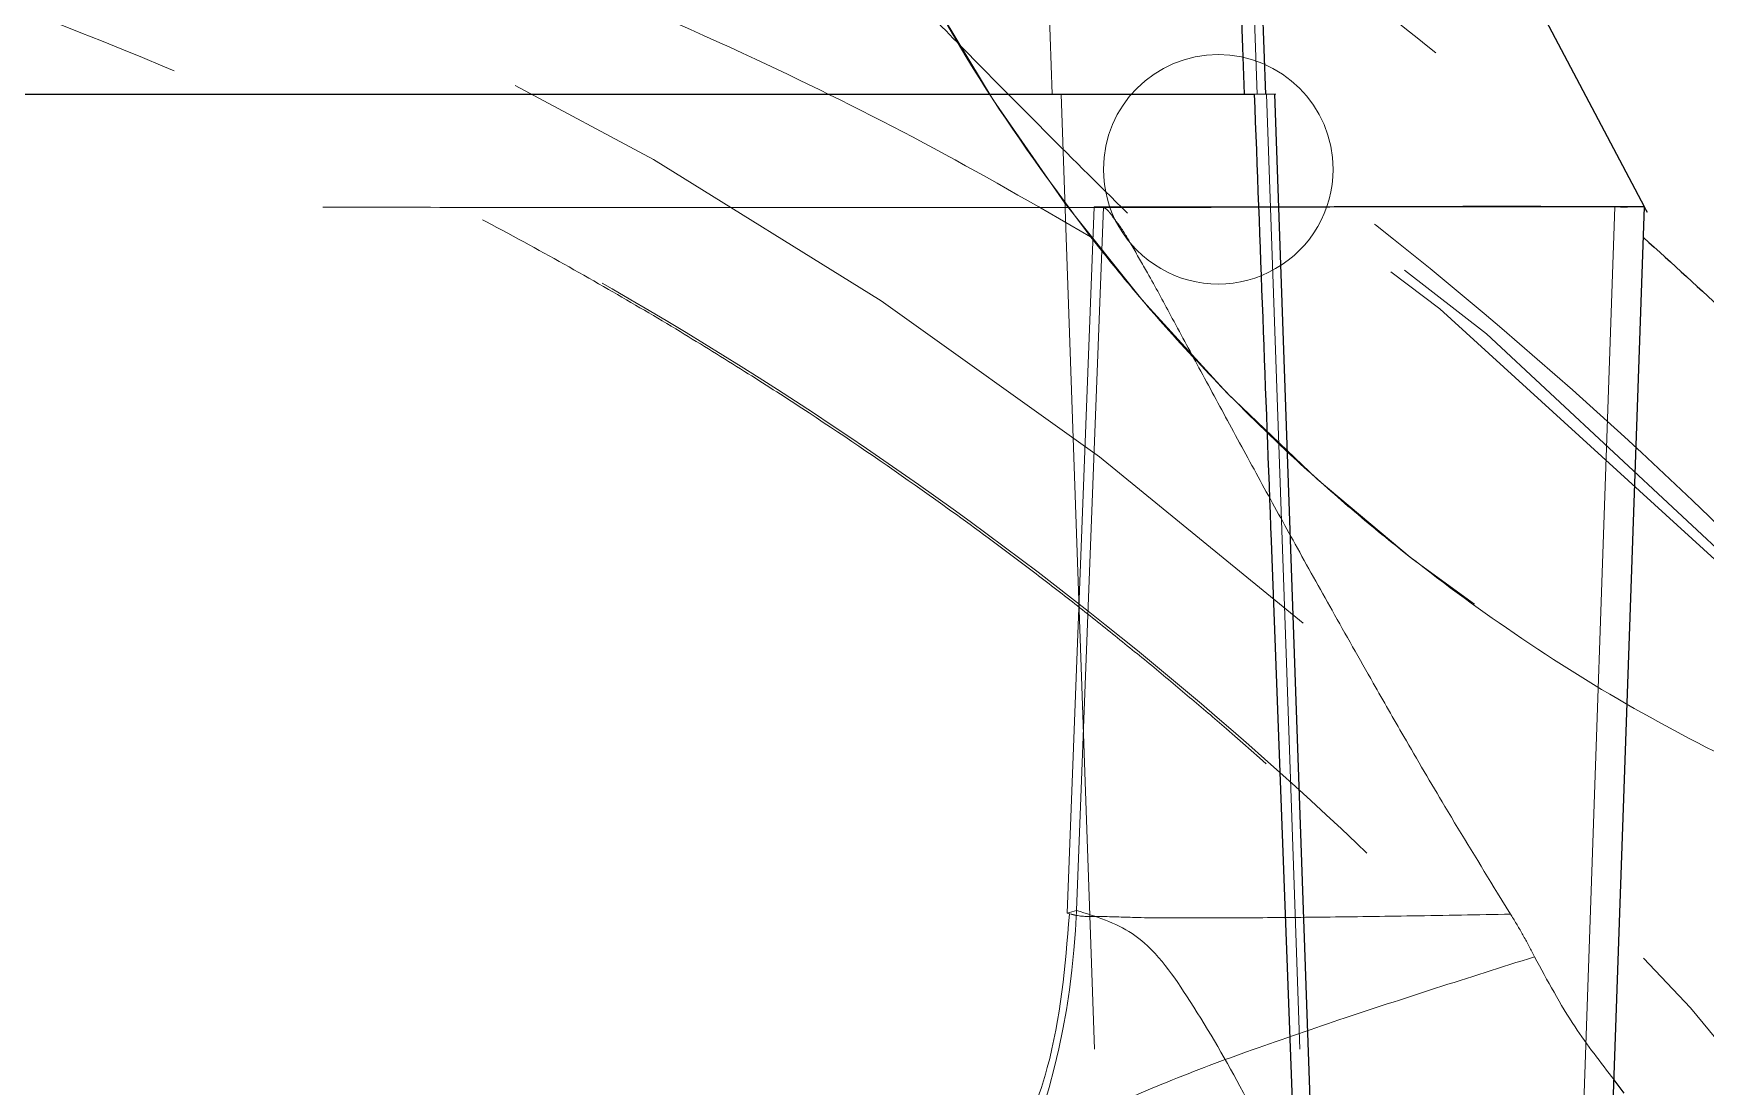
# Model space of a CAD drawing. Header units: millimetres. Extents: x 126 to 938, y 244 to 707.
# Drawn here: x 714.4 to 716.621, y 564.718 to 566.118 of the extents above; entities that cross this region are included whole.
import ezdxf

# ---------------------------------------------------------------- set-up
doc = ezdxf.new("R2010")
doc.units = ezdxf.units.MM
doc.linetypes.add('HIDDEN', pattern=[1.905, 1.27, -0.635])

msp = doc.modelspace()

# ---------------------------------------------------------------- linework, layer by layer
at = {"color": 7, "linetype": 'Continuous', "lineweight": 25}
for p, q in [((716.5399671460611, 565.8871887962047), (716.3277686501963, 566.2888942996684)), ((716.036793675564, 566.036510352296), (716.032549824856, 566.1573110858623)), ((708.8931650783045, 566.0372554103557), (716.0219819213373, 566.0372554103557)), ((716.0964340831263, 564.6886526385966), (716.0490692521555, 566.0373567382518)), ((716.4798171187861, 564.1622542182628), (716.5400535727961, 565.8871828357402)), ((716.5438354875071, 565.8798753062908), (716.5400476123316, 565.8870397845927)), ((716.5126920606119, 564.7092579642956), (716.4995432759745, 564.7271095554058))]:
    msp.add_line(p, q, dxfattribs=at)
at = {"color": 7, "linetype": 'HIDDEN', "lineweight": 18}
for p, q in [((715.7489360238535, 566.1513446609204), (715.7529056931955, 566.0372554103557)), ((716.0087109471781, 566.0372554103557), (708.9053959514123, 566.0372554103557)), ((713.7185336019022, 566.0372554103557), (715.7529056931955, 566.0372554103557)), ((715.7650918628199, 566.0372554103557), (713.7304217483027, 566.0372554103557)), ((715.7529056931955, 566.0372554103557), (716.0253615046961, 566.0372554103557)), ((716.03766688361, 566.0372554103557), (715.7650918628199, 566.0372554103557)), ((715.7650918628199, 566.0372554103557), (715.8120573426706, 564.6872519294444)), ((715.7729507352335, 564.9487673083964), (715.8090949918253, 565.8872007171336)), ((715.7852531339151, 564.952355508012), (715.8212632800562, 565.887242440385)), ((715.8090949918253, 565.8872007171336), (715.8212155963404, 565.887254361314)), ((716.5004850293619, 565.8873318473521), (716.4364487792475, 564.0355109016124)), ((716.5400476123316, 565.8870397845927), (716.5399671460611, 565.8871887962047)), ((716.3620234395487, 564.9472831527415), (716.3447410727961, 564.9752615729991)), ((715.7852531339151, 564.952355508012), (715.7729507352335, 564.9487673083964)), ((715.7729507352335, 564.9487673083964), (715.7785446311457, 564.9473308364575)), ((716.3637191916926, 564.9445353786174), (716.3620264197809, 564.9472831527415))]:
    msp.add_line(p, q, dxfattribs=at)
at = {"color": 7, "linetype": 'Continuous', "lineweight": 25, "flags": 128}
msp.add_lwpolyline([(716.0087109471781, 566.0372554103557), (716.0063655044062, 566.0990237037364), (716.0045207406504, 566.1475597659771)], dxfattribs=at)
at = {"color": 7, "linetype": 'HIDDEN', "lineweight": 18, "flags": 128}
for points in [[(716.0214484597666, 566.1486266891185), (716.0236389304621, 566.0862563888256), (716.0253615046961, 566.0372554103557)], [(716.03766688361, 566.0372554103557), (716.0642207528574, 565.2812539378826), (716.0850793982966, 564.6872519294444)], [(715.8212155963404, 565.887254361314), (715.8449114228708, 565.887254361314), (716.5004850293619, 565.8873318473521)]]:
    msp.add_lwpolyline(points, dxfattribs=at)
at = {"color": 7, "linetype": 'HIDDEN', "lineweight": 18}
for centre, radius, start, end in [((712.4736983350452, 561.1872472281483), 5.950008889255064, 2.000061522155501, 86.80824253981703), ((712.473701108752, 561.1872499447564), 5.950006022427449, 2.000036310601141, 86.80826775137147), ((712.4737119925136, 561.1872558024244), 5.935379830836895, 1.999959021739554, 88.0000409782593), ((712.473707300285, 561.1872552673046), 5.500000715256147, 269.9999812137001, 90.00001878630071), ((712.473707300285, 561.1872552673046), 5.500000715256147, 269.9999812137001, 90.00001878630071), ((717.7737156672273, 567.3872630694951), 2.500011846159896, 205.1443157289756, 266.2215985431523), ((715.9737066294176, 565.9372533180274), 0.1524999738114087, 0.001269820696470147, 179.9987301793035), ((715.9737066294176, 565.9372533180274), 0.1524999738114087, 0.001269820696470147, 179.9987301793035), ((715.9737066294176, 565.9372541171244), 0.1524999737957922, 179.999030408132, 0.0009695918680336939), ((715.9737066294176, 565.9372541171244), 0.1524999737957922, 179.999030408132, 0.0009695918680336939), ((714.7780134491854, 564.987012214609), 1.007835735527673, 333.9016852809129, 358.0293667928684)]:
    msp.add_arc(centre, radius, start, end, dxfattribs=at)
for points, knots in [([(712.6612068082316, 567.1423970500651), (712.8404200553426, 567.1323605601161), (713.1986781803879, 567.1122970094069), (713.732506562015, 567.0227745641422), (714.2580916304114, 566.8876986337118), (714.7649105192403, 566.7048001316862), (715.2390776480455, 566.4834744448252), (715.6788381725428, 566.2294594075157), (716.0881205000826, 565.9453006956211), (716.4717005123674, 565.628673361292), (716.8495432717177, 565.2597283344744), (717.2124458274744, 564.8343438207048), (717.5492727305418, 564.3501158220519), (717.8365105641828, 563.8355404235186), (718.0703979697041, 563.2955552067561), (718.2541273323689, 562.7362045865334), (718.3289404723134, 562.3516898123321), (718.3663369084818, 562.1594845096294)], [0, 0, 0, 0, 0.0655672754651895, 0.1310729510856261, 0.1974602184647737, 0.2636895202826277, 0.3277131201390289, 0.3884786754545258, 0.4490988163892885, 0.5096259679773383, 0.5700662721743041, 0.641911478792776, 0.713661743093596, 0.7853303573156628, 0.8569346825122677, 0.9284867201498247, 1, 1, 1, 1]), ([(715.2062089110834, 566.793745640916), (715.287280986702, 566.7479018726824), (715.4572659233438, 566.651780612937), (715.7047673672637, 566.5002033862378), (715.9489859974979, 566.33379906843), (716.1804850717691, 566.1588852078598), (716.3803434813235, 565.9979987051397), (716.4945243850149, 565.888842033534), (716.5386379624827, 565.8466695586864)], [0, 0, 0, 0, 0.1704401874476276, 0.3573642865747787, 0.5309626076843676, 0.7110042695598571, 0.8883470428899398, 1, 1, 1, 1]), ([(717.7590728665812, 561.8391453067486), (717.7497685233618, 561.9057081249207), (717.7307616485659, 562.0416823813763), (717.6919798762779, 562.2483873816007), (717.6438664343718, 562.4619487928828), (717.5897002811159, 562.6632974158651), (717.5297390292692, 562.8574287775971), (717.4630505757493, 563.0492043827157), (717.379987566641, 563.260575457124), (717.2687141477537, 563.5105761796955), (717.1257843630921, 563.7890532762141), (716.9464028268054, 564.089114650732), (716.745570483167, 564.3789582976766), (716.5317659355854, 564.6465041121471), (716.3341879845038, 564.8635561169315), (716.1537284938793, 565.0423168180608), (716.0273981446882, 565.1570474059208), (715.9354450578238, 565.2358715104817), (715.885080883955, 565.2779713530933), (715.8331540057571, 565.3202561497566), (715.7796510272594, 565.3626891611509), (715.7245439427207, 565.4052182837528), (715.6552584383099, 565.4572193140162), (715.5545994817614, 565.5299265784859), (715.4465000551871, 565.6034078026553), (715.341840679854, 565.6706766842751), (715.2563044708777, 565.7235064371154), (715.1610863568915, 565.7797347475301), (715.0559111374256, 565.8387968466534), (714.8898506509112, 565.9269452981897), (714.6706592551598, 566.0319261511423), (714.4068218009987, 566.1407956858691), (714.1418397018671, 566.2349933879775), (713.8723601278749, 566.3153362111121), (713.5951704539598, 566.3832403337835), (713.4129000775491, 566.4159082809638), (713.3242190743906, 566.431802395982)], [0, 0, 0, 0, 0.02942628376173246, 0.06011189376643869, 0.09205707892104172, 0.125263255094743, 0.1513824410466764, 0.1810102123525475, 0.2141478989318295, 0.2507965210622277, 0.3007912956014953, 0.3511104325675157, 0.4037672964426388, 0.4550713920011969, 0.5009601226562409, 0.5322041296003548, 0.5662673211509643, 0.5756549877674405, 0.5852361256519424, 0.5950095768474791, 0.6049766982952494, 0.6151363750363658, 0.6254889174582876, 0.6429081066858965, 0.6695034648694426, 0.6827100395104556, 0.69738340014661, 0.7135225749055885, 0.7311270571287756, 0.7501965337583798, 0.7958392330159507, 0.8374781312674126, 0.8751183695198748, 0.9189327310444149, 0.960557898239591, 1, 1, 1, 1]), ([(713.3705736066324, 566.4225934783642), (713.4996086812196, 566.398814999611), (713.785291764615, 566.3461695530112), (714.2144269881778, 566.2169148446386), (714.6537313201704, 566.0467028051947), (715.0701637286411, 565.8411030806676), (715.4614699412816, 565.604354298039), (715.825389474756, 565.3388358352418), (716.1601935245964, 565.0475597277266), (716.4972035953472, 564.6993471894737), (716.8232532282199, 564.288497437108), (717.1227971083945, 563.8128808307599), (717.3663706580143, 563.318977047058), (717.553044612356, 562.8140140903173), (717.6822942410083, 562.3428951478634), (717.7280567923995, 562.0381303593266), (717.7477926875574, 561.9066952506724)], [0, 0, 0, 0, 0.05839344215417071, 0.12928282219429, 0.1991597706446155, 0.2679994585772619, 0.3357991372733378, 0.402573011736841, 0.4683485895074713, 0.5331628187443386, 0.6181109378619222, 0.7014020934460362, 0.7830044829234792, 0.8628511147346766, 0.9408521610282252, 1, 1, 1, 1]), ([(714.7866935397608, 566.3132487575238), (714.8851049585329, 566.2780166879027), (715.0788454409982, 566.2086560562625), (715.3436269644247, 566.0929778423039), (715.5852314109591, 565.974063048565), (715.7306370902788, 565.8900062144065), (715.8041388656122, 565.8475159446422)], [0, 0, 0, 0, 0.2796850284670761, 0.5506100108057779, 0.7728358192240609, 0.9999999999999999, 0.9999999999999999, 0.9999999999999999, 0.9999999999999999]), ([(715.4557079936487, 566.2862776557629), (715.4607661535476, 566.2805965656743), (715.473664899668, 566.2661092935823), (715.5072637117189, 566.2300021355934), (715.562432302513, 566.172072872263), (715.6425689575326, 566.0897239943049), (715.7411694151822, 565.9898271040962), (715.8136702570159, 565.9179702973934), (715.8530027533991, 565.8789871970836)], [0, 0, 0, 0, 0.04010158103829229, 0.102262507154133, 0.2600108906091714, 0.4618435334171924, 0.7080442552103893, 1, 1, 1, 1]), ([(715.5298174287302, 566.2850021163646), (715.5702374977197, 566.2078844714649), (715.6503862219558, 566.0549683332864), (715.7531835828105, 565.9162679015509), (715.8041388656122, 565.8475159446422)], [0, 0, 0, 0, 0.504313317208824, 1, 1, 1, 1]), ([(713.7331546212656, 566.0436033050242), (713.7731144788827, 566.0595188641324), (713.8607614761627, 566.0944276713465), (714.0149684548063, 566.1143727943279), (714.1886324433643, 566.1616116183858), (714.3900313465828, 566.166502512034), (714.5979477797848, 566.1492426862617), (714.7988750852963, 566.1509379127294), (714.9748177154976, 566.1491790003755), (715.1404114386404, 566.1488172596531), (715.2931606292537, 566.1475836869985), (715.4372187786312, 566.1492743289119), (715.553013528555, 566.1527072122092), (715.6452745212597, 566.1529464388162), (715.6993635978534, 566.1521173044437), (715.7225490476114, 566.1517618934338)], [0, 0, 0, 0, 0.06414957121670037, 0.1407041373323508, 0.2314609597571495, 0.332742089715265, 0.4399005545769418, 0.5439882868930681, 0.6332262142840532, 0.7033623467553786, 0.7918720880157077, 0.8618997096120208, 0.9190186018238486, 0.9652870735278056, 1, 1, 1, 1]), ([(716.0253615046961, 566.0372554103558), (716.0298303214247, 566.0372554103558), (716.04586496428, 566.0372554103558), (716.0242801355854, 566.0372554103558), (716.0087109471781, 566.0372554103557)], [0, 0, 0, 0, 0.2786976154638625, 1, 1, 1, 1]), ([(716.03766688361, 566.0372554103557), (716.04040282884, 566.0372554103557), (716.0438220376024, 566.0372554103557), (716.0571090854311, 566.0372554103558), (716.0388661853071, 566.0372554103558), (716.0219819213373, 566.0372554103557)], [0, 0, 0, 0, 0.2297111416781145, 0.2870782425761852, 1, 1, 1, 1]), ([(716.0543532039148, 565.8868967334454), (716.0296341737637, 565.8868323153523), (715.9627946297835, 565.886658130688), (715.8505659375755, 565.8865429385861), (715.7293171721191, 565.8864467962102), (715.6068753051838, 565.8864067998062), (715.4841066057057, 565.8864495394207), (715.3387915234943, 565.886630301769), (715.1859403547777, 565.8865049881124), (715.0116512940099, 565.8865543222239), (714.8234665071914, 565.8868748682082), (714.6235329195289, 565.8873436719899), (714.4154967577767, 565.8876320157945), (714.2199745748712, 565.8877219380964), (714.0336592458218, 565.8876563612524), (713.8500391181786, 565.8872923132453), (713.6540841661398, 565.8867106284982), (713.4529832545118, 565.8861622627089), (713.2642727404645, 565.8859270562436), (713.0748737847823, 565.8860563978417), (712.8757654887035, 565.8864579160577), (712.6718693637739, 565.8870648864244), (712.5386636733116, 565.8871922513871), (712.4737054969294, 565.887254361314)], [0, 0, 0, 0, 0.02071056654585652, 0.05600077410144177, 0.09402927936832378, 0.1222972115802243, 0.1585870017027711, 0.1968893399566297, 0.244047504743655, 0.2866512398111545, 0.34291500120526, 0.4017157191919338, 0.4541632986212268, 0.5172153656850504, 0.565531286331101, 0.6102649920865643, 0.6710592080065989, 0.7297101665748351, 0.7787552217944907, 0.82916774665042, 0.8883954282911698, 0.9455756775182046, 1, 1, 1, 1]), ([(716.0321355725748, 565.5185400287335), (716.0175877287879, 565.5452427028505), (715.9894675031318, 565.5968575835703), (715.9489629523746, 565.6719127522018), (715.9128423161774, 565.7389095128204), (715.8834650550614, 565.793355510516), (715.8604827320155, 565.8330941653202), (715.8463912562923, 565.8576534594093), (715.8352850273204, 565.8716546110628), (715.8300472823408, 565.8793539513849), (715.8249807863448, 565.8846122439231), (715.821285788699, 565.8867348055198), (715.8184988918603, 565.8872357664103), (715.8164028453207, 565.8874033294254), (715.8145195309937, 565.8873492868429), (715.8128186221088, 565.8872981757295), (715.811134530503, 565.8873025371049), (715.8098448207193, 565.8872381508716), (715.8090949918253, 565.8872007171336)], [0, 0, 0, 0, 0.2085644801926589, 0.4031442963476796, 0.5849393466803499, 0.7306755592998696, 0.827280655950485, 0.900100534982331, 0.9242205406934928, 0.9497754863231376, 0.9638505402657959, 0.9740476326271339, 0.9782367591894922, 0.9831787697957112, 0.9884527266071832, 0.9911449347729092, 0.9948517225738547, 1, 1, 1, 1]), ([(716.5004850293619, 565.8873318473521), (716.5049036626659, 565.8871948232098), (716.5132889071394, 565.8869347923692), (716.5243815382104, 565.887356508947), (716.5326268780418, 565.8873119962016), (716.5373128258157, 565.8873903362805), (716.539406217313, 565.8872349453572), (716.5399294043068, 565.8871928308242), (716.5400535727961, 565.8871828357402)], [0, 0, 0, 0, 0.335000266784429, 0.6357303135020345, 0.8409292866120348, 0.960212759976789, 0.9905572547782895, 1, 1, 1, 1]), ([(715.8041388656122, 565.8475159446422), (715.8178198920832, 565.8302929330592), (715.8514663373625, 565.7879355033737), (715.9143228470341, 565.7149460448372), (715.9876450734661, 565.6367432720465), (716.0644804906945, 565.5619582480997), (716.1361435347369, 565.4974399615861), (716.231857022312, 565.4176270846365), (716.3599435838889, 565.3226217979005), (716.5222352469447, 565.2192564443824), (716.6392742749853, 565.1601423414294), (716.6965664292795, 565.1312052051251)], [0, 0, 0, 0, 0.05715776561546384, 0.1405710044587103, 0.2502428443598419, 0.3356304754563575, 0.4191407480698588, 0.5007732341788536, 0.6594168777235312, 0.8332800509527841, 1, 1, 1, 1]), ([(716.3447410727961, 564.9752615729991), (716.3212339775451, 565.0136219121546), (716.278952997236, 565.0826186438717), (716.2244242487817, 565.1759723744749), (716.1746914014469, 565.2629563585919), (716.1264368817501, 565.34809981133), (716.0773107151417, 565.4361756837338), (716.0466444963669, 565.4920870296528), (716.0321355725748, 565.5185400287335)], [0, 0, 0, 0, 0.2153026775864521, 0.3872536429681689, 0.5173659737693472, 0.6948205463158871, 0.8556122791355647, 1, 1, 1, 1]), ([(715.7759697104914, 564.9472473899547), (715.7703101235053, 564.8782269859349), (715.7606132077656, 564.7599701160009), (715.7146536767243, 564.6509363369398), (715.6955183412058, 564.6055399219218)], [0, 0, 0, 0, 0.5836481555636598, 1, 1, 1, 1]), ([(715.7785446311457, 564.9473308364575), (715.7801087146668, 564.9469079140464), (715.7915041898636, 564.9438266196152), (715.8201523017701, 564.9446794829181), (715.8687911702015, 564.9423051678967), (715.9356644289993, 564.9424117934003), (716.0195661469494, 564.9424354615523), (716.120092591037, 564.9434305637237), (716.2361026975916, 564.9449781835194), (716.3184804858091, 564.9464861024173), (716.3620234395487, 564.9472831527415)], [0, 0, 0, 0, 0.008316110374083426, 0.06058885489225317, 0.1451810957328114, 0.2596115683952646, 0.4037210792949543, 0.5765749410179127, 0.7761875117747251, 1, 1, 1, 1]), ([(716.4364487792475, 564.0355109016124), (716.4098591539268, 564.0440255012495), (716.3466484833189, 564.0642669881651), (716.2799763683482, 564.1619705994555), (716.2105397477633, 564.2807395226426), (716.1426509411798, 564.4246893169866), (716.0745610622736, 564.5729536796205), (716.0073206415043, 564.7144608809785), (715.9390568661715, 564.8300398712574), (715.8732025636183, 564.9247656124734), (715.8113539332247, 564.9441676399513), (715.7852531339151, 564.952355508012)], [0, 0, 0, 0, 0.07068990718552538, 0.1680488681029718, 0.291633866832534, 0.4321448494822021, 0.5781532731646014, 0.7154467363184606, 0.8358598150851655, 0.9307310445222068, 1, 1, 1, 1]), ([(716.3938225175364, 564.8907004634563), (716.3890860996054, 564.8998742006586), (716.379648444018, 564.9181535361025), (716.3690137414974, 564.9357633121383), (716.3637162114603, 564.9445353786174)], [0, 0, 0, 0, 0.5018638248869782, 1, 1, 1, 1]), ([(715.6837225820047, 564.5433424750987), (715.684494087628, 564.5591699902732), (715.6862851531055, 564.5959138780293), (715.7379691629571, 564.6406603597898), (715.8081326746412, 564.6825419370787), (715.9033111191891, 564.7242330776529), (716.0139824813399, 564.7659532132133), (716.1356113027533, 564.8075332646675), (716.2632442585124, 564.849298689029), (716.3499713444294, 564.876807663516), (716.3937897349817, 564.8907064239208)], [0, 0, 0, 0, 0.05606117039179312, 0.1301471096152171, 0.2325461993766197, 0.3609305286412416, 0.5079040284800599, 0.666655806297947, 0.8315796511137374, 1, 1, 1, 1]), ([(716.4995432759745, 564.7271095554058), (716.4816138950451, 564.7502295847146), (716.4416983120819, 564.801700935099), (716.4108269850402, 564.8590897173126), (716.3938225175364, 564.8907004634563)], [0, 0, 0, 0, 0.449182489600112, 1, 1, 1, 1])]:
    msp.add_open_spline(points, degree=3, knots=knots, dxfattribs=at)
at = {"color": 7, "linetype": 'Continuous', "lineweight": 25}
for points, knots in [([(716.0727054740412, 564.6872519294444), (716.0632781112121, 564.939256995286), (716.0464437264362, 565.3892609169266), (716.0294562865546, 565.8392590857566), (716.0219819213373, 566.0372554103557)], [0, 0, 0, 0, 0.5600063771062372, 1, 1, 1, 1]), ([(716.5400535727961, 565.8871828357402), (716.5377319712599, 565.8871752287343), (716.5273309367059, 565.8871411484971), (716.5013065586938, 565.8873039477729), (716.4547376278836, 565.8874539946821), (716.3898589057401, 565.8876278099043), (716.3127591370076, 565.8876148416257), (716.231600418741, 565.8874685933555), (716.1469598609457, 565.8872211138299), (716.0881838452079, 565.8869980198376), (716.0563330716393, 565.8869026610201), (716.0543532039148, 565.8868967334454)], [0, 0, 0, 0, 0.01433970781168362, 0.06424349489692122, 0.1607439153959639, 0.3019810633966598, 0.4649758190560564, 0.6369599589655285, 0.8032688032075457, 0.9877710427943691, 1, 1, 1, 1]), ([(716.5386379624827, 565.8466695586864), (716.6146866788174, 565.7773551705036), (716.8114262555931, 565.5980374377036), (717.0993695406646, 565.2776951763316), (717.4046565114686, 564.887353096468), (717.65532312936, 564.5150238136495), (717.7893564738363, 564.2643428809868), (717.8439409400446, 564.1622542182628)], [0, 0, 0, 0, 0.1440586945665312, 0.3726827744871499, 0.6020381618971921, 0.8379318624853358, 1, 1, 1, 1])]:
    msp.add_open_spline(points, degree=3, knots=knots, dxfattribs=at)

doc.saveas('drawing.dxf')
